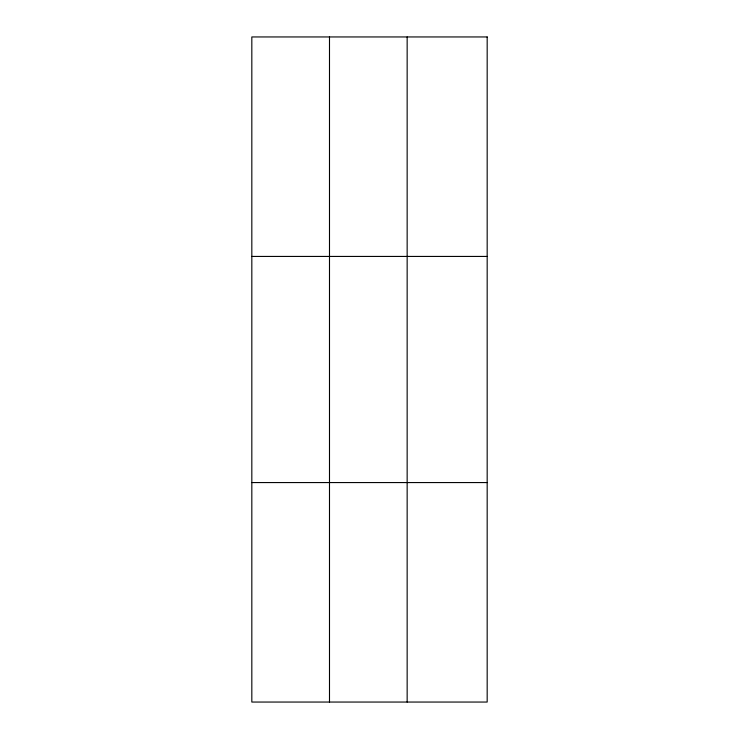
<?xml version="1.0" encoding="UTF-8"?>
<svg xmlns="http://www.w3.org/2000/svg" width="739" height="739" viewBox="0 0 739 739"><rect width="100%" height="100%" fill="white"/><g stroke="black" fill="none" stroke-linecap="round" stroke-linejoin="round"><path stroke-width="1.11" d="M329.492 702.05L329.492 36.95M407.152 702.05L407.152 36.95M251.823 256.433L487.177 256.433M251.823 482.567L487.177 482.567M487.177 36.95L487.177 702.05L251.823 702.05L251.823 36.95L487.177 36.95"/></g></svg>
